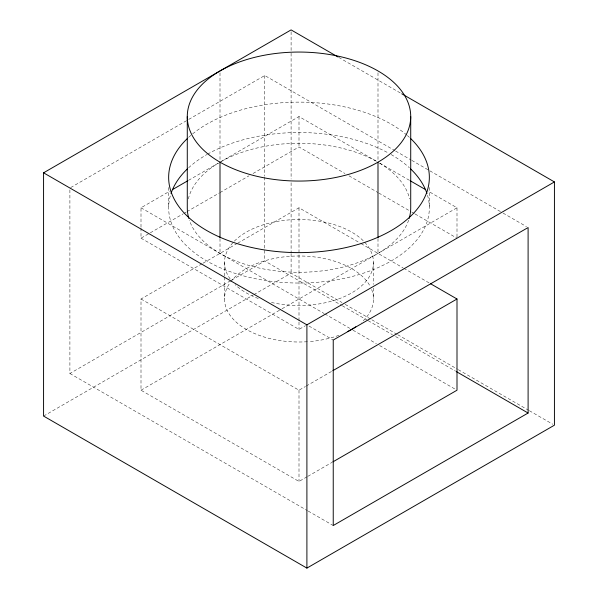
<?xml version="1.0" encoding="UTF-8"?>
<svg xmlns="http://www.w3.org/2000/svg" width="598" height="598" viewBox="0 0 598 598"><rect width="100%" height="100%" fill="white"/><g stroke="black" fill="none" stroke-linecap="round" stroke-linejoin="round"><path stroke-width="0.45" stroke-dasharray="2.99 2.24" d="M70.713 187.548L187.951 119.862M188.759 119.391L264.764 75.512L394.815 150.591M141.001 227.128L141.001 207.783L170.019 191.024M188.564 180.319L218.39 163.097M220.004 162.17L299 116.558L376.389 161.236M141.001 228.047L141.001 238.183L182.921 213.987M183.728 213.516L186.142 212.126M186.95 211.655L219.197 193.042M220.004 192.578L249.022 175.819M253.051 173.495L299 146.966L344.949 173.495M307.058 476.785L299 481.442L141.001 390.217L141.001 299L202.266 263.628M203.073 263.165L236.928 243.618M237.735 243.154L299 207.783L360.265 243.154M69.899 189.88L69.899 373.496L230.806 280.597M231.613 280.133L264.764 260.99L341.503 305.294M43.572 416.066L253.081 295.106M253.888 294.642L291.099 273.159L341.989 302.536M141.001 390.217L281.262 309.241M282.069 308.777L456.999 207.783L427.981 191.024M141.001 238.183L299 329.408L305.451 325.686M141.001 299L299 390.217L305.451 386.495M306.258 386.031L332.054 371.141M307.865 476.322L332.054 462.359M338.76 57.415L401.766 93.789M395.622 151.062L410.976 159.92M411.783 160.391L502.253 212.619M503.06 213.09L526.479 226.612M379.61 163.097L409.436 180.319M348.978 175.819L377.996 192.578M378.803 193.042L411.05 211.655M411.858 212.126L414.272 213.516M415.079 213.987L456.999 238.183M361.072 243.618L402.992 267.814M403.792 268.285L429.588 283.175M345.218 304.404L371.066 319.325M371.874 319.795L396.915 334.252M397.722 334.716L457.5 369.228M458.307 369.691L528.58 410.265M529.387 410.729L552.814 424.259M342.31 305.765L367.351 320.222M368.159 320.685L392.393 334.678M395.622 336.547L455.399 371.052M141.001 207.783L323.989 313.427M324.796 313.898L349.785 328.324M353.007 330.186L376.389 343.678M379.61 345.539L455.384 389.291M309.002 326.06L333.236 340.045M69.899 373.496L307.387 510.61M308.194 511.073L333.236 525.53M456.999 207.783L456.999 237.264M429.342 187.51L429.342 207.783M377.996 72.807L377.996 160.309M377.996 238.497L377.996 253.388M373.481 262.515L373.481 284.401M373.481 288.057L373.481 299M299 116.558L299 146.966M299 207.783L299 321.111M299 322.038L299 329.408M299 390.217L299 481.442M291.099 31.761L291.099 52.265M291.099 53.2L291.099 179.026M291.099 182.749L291.099 252.655M291.099 253.582L291.099 273.159M264.764 75.512L264.764 176.171M264.764 177.105L264.764 260.99M224.519 262.515L224.519 276.194M224.519 277.106L224.519 299M220.004 72.807L220.004 160.309M220.004 238.497L220.004 253.388M168.658 187.51L168.658 207.783M188.617 137.353A130.342 75.251 0 0 1 191.98 134.415M192.683 133.84A130.342 75.251 0 0 1 406.715 134.999M407.395 135.582A130.342 75.251 0 0 1 409.383 137.353M427.533 195.284A130.342 75.251 0 0 1 299 283.033A130.342 75.251 0 0 1 170.467 195.284M188.617 167.761A130.342 75.251 0 0 1 206.833 154.568M207.581 154.142A130.342 75.251 0 0 1 388.894 153.29M391.167 154.568A130.342 75.251 0 0 1 409.383 167.761M408.643 220.161A111.721 64.502 0 0 1 299 272.284A111.721 64.502 0 0 1 189.357 220.161M188.34 198.917A111.721 64.502 0 0 1 218.307 163.164M221.477 161.333A111.721 64.502 0 0 1 376.523 161.333M379.693 163.164A111.721 64.502 0 0 1 409.66 198.917M230.185 278.967A74.481 43.004 0 0 1 289.275 219.877A74.481 43.004 0 0 1 372.846 268.121A74.481 43.004 0 0 1 270.498 302.237M258.284 298.514A74.481 43.004 0 0 1 235.111 284.611M371.657 289.544A74.481 43.004 0 0 1 361.611 322.292M338.857 335.329A74.481 43.004 0 0 1 308.262 341.667M307.335 341.735A74.481 43.004 0 0 1 230.185 282.548M230.738 281.8A74.481 43.004 0 0 1 303.193 256.064A74.481 43.004 0 0 1 370.177 286.337"/><path stroke-width="0.9" d="M401.766 93.789L554.428 181.934L554.428 425.185L306.901 568.1L43.572 416.066L43.572 172.815L291.099 29.9L337.952 56.952M172.441 189.626L187.757 180.783M43.572 172.815L306.901 324.841L554.428 181.934M332.854 370.67L456.999 299L456.999 390.217L332.854 461.895M528.101 413.024L333.236 525.53L333.236 340.045L528.101 227.546L528.101 413.024L456.207 371.522M410.243 180.783L425.559 189.626M430.396 283.639L456.999 299M410.721 116.558A111.721 64.502 0 0 1 243.139 172.418A111.721 64.502 0 0 1 243.139 60.697A111.721 64.502 0 0 1 410.721 116.558L410.721 207.783A111.721 64.502 0 0 1 409.196 218.405M377.996 162.17L377.996 237.563M306.901 324.841L306.901 568.1M220.004 162.17L220.004 237.563M187.279 116.558L187.279 207.783A111.721 64.502 0 0 0 188.804 218.405M410.654 138.542A130.342 75.251 0 0 1 383.4 234.722A130.342 75.251 0 0 1 214.6 234.722A130.342 75.251 0 0 1 187.346 138.542M171.021 193.52A130.342 75.251 0 0 1 187.346 168.95M410.654 168.95A130.342 75.251 0 0 1 426.979 193.52M355.78 326.829A74.481 43.004 0 0 1 347.931 331.419"/></g></svg>
